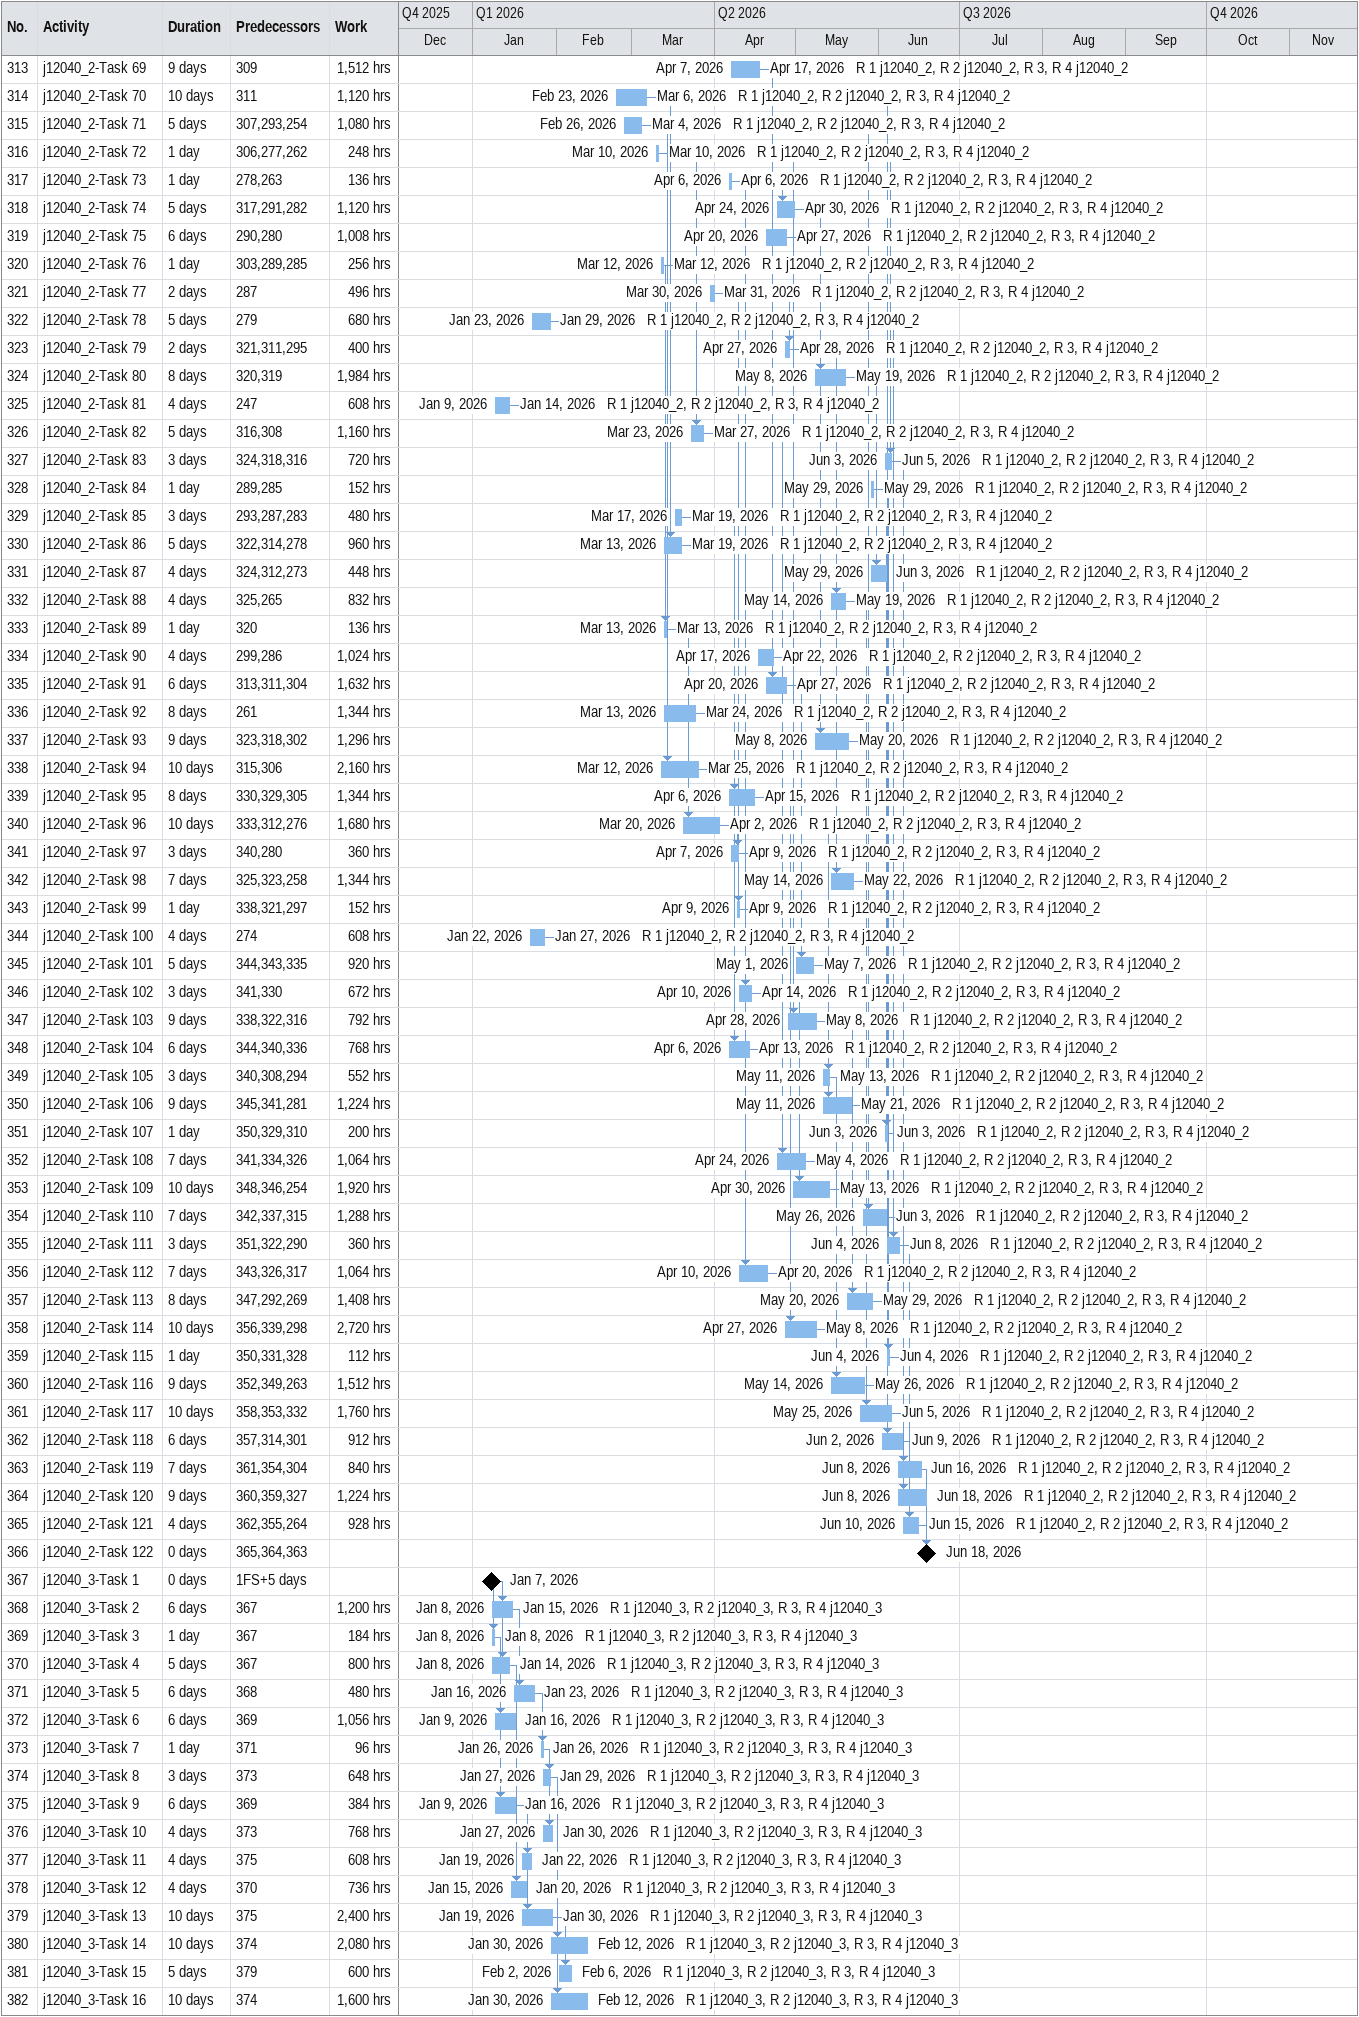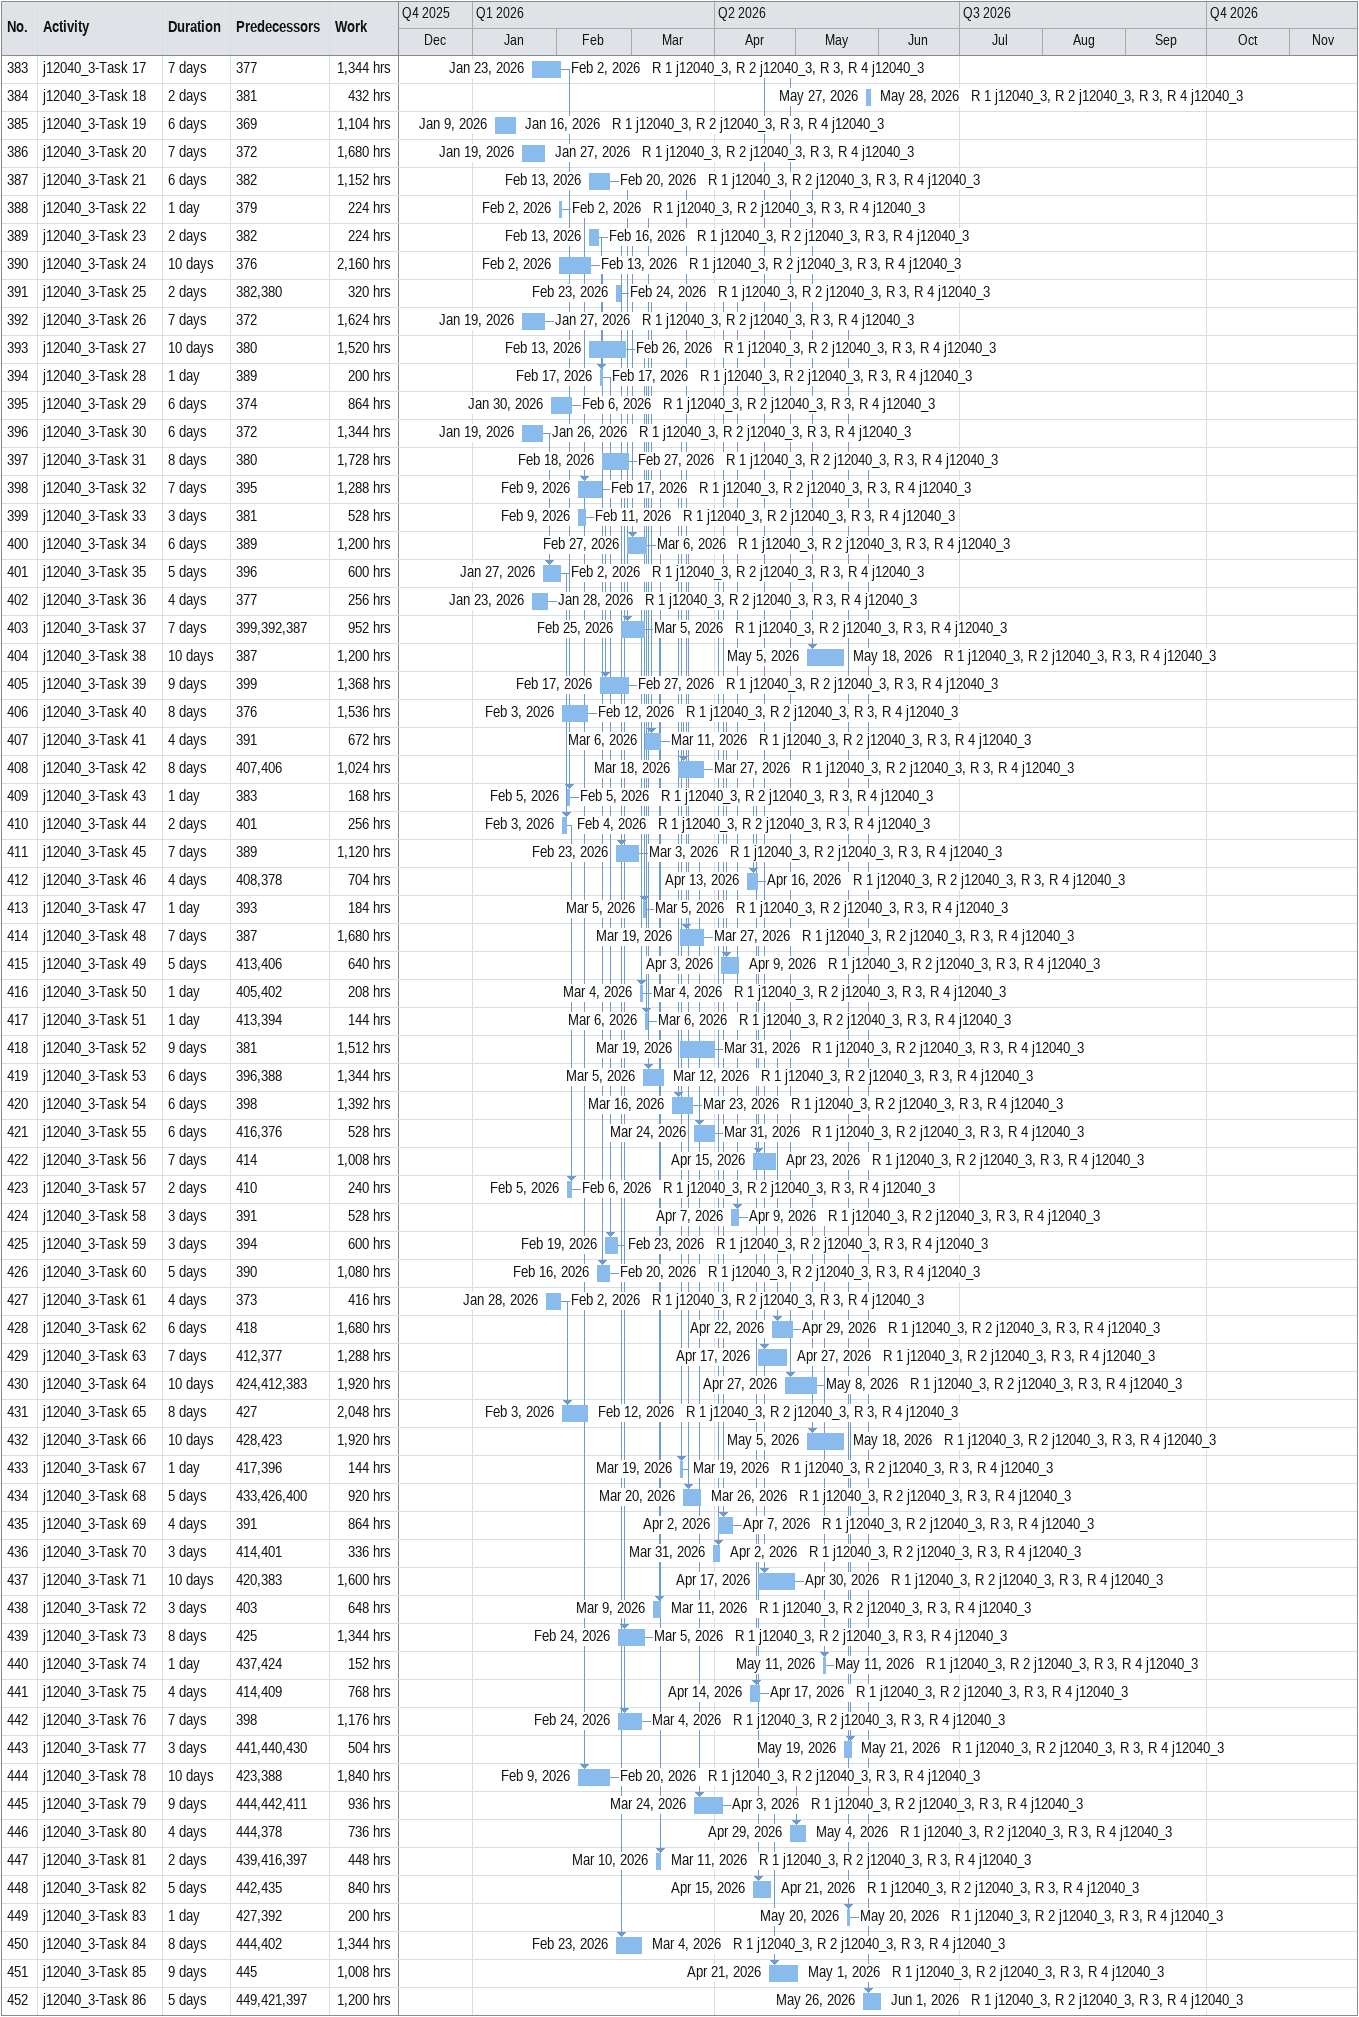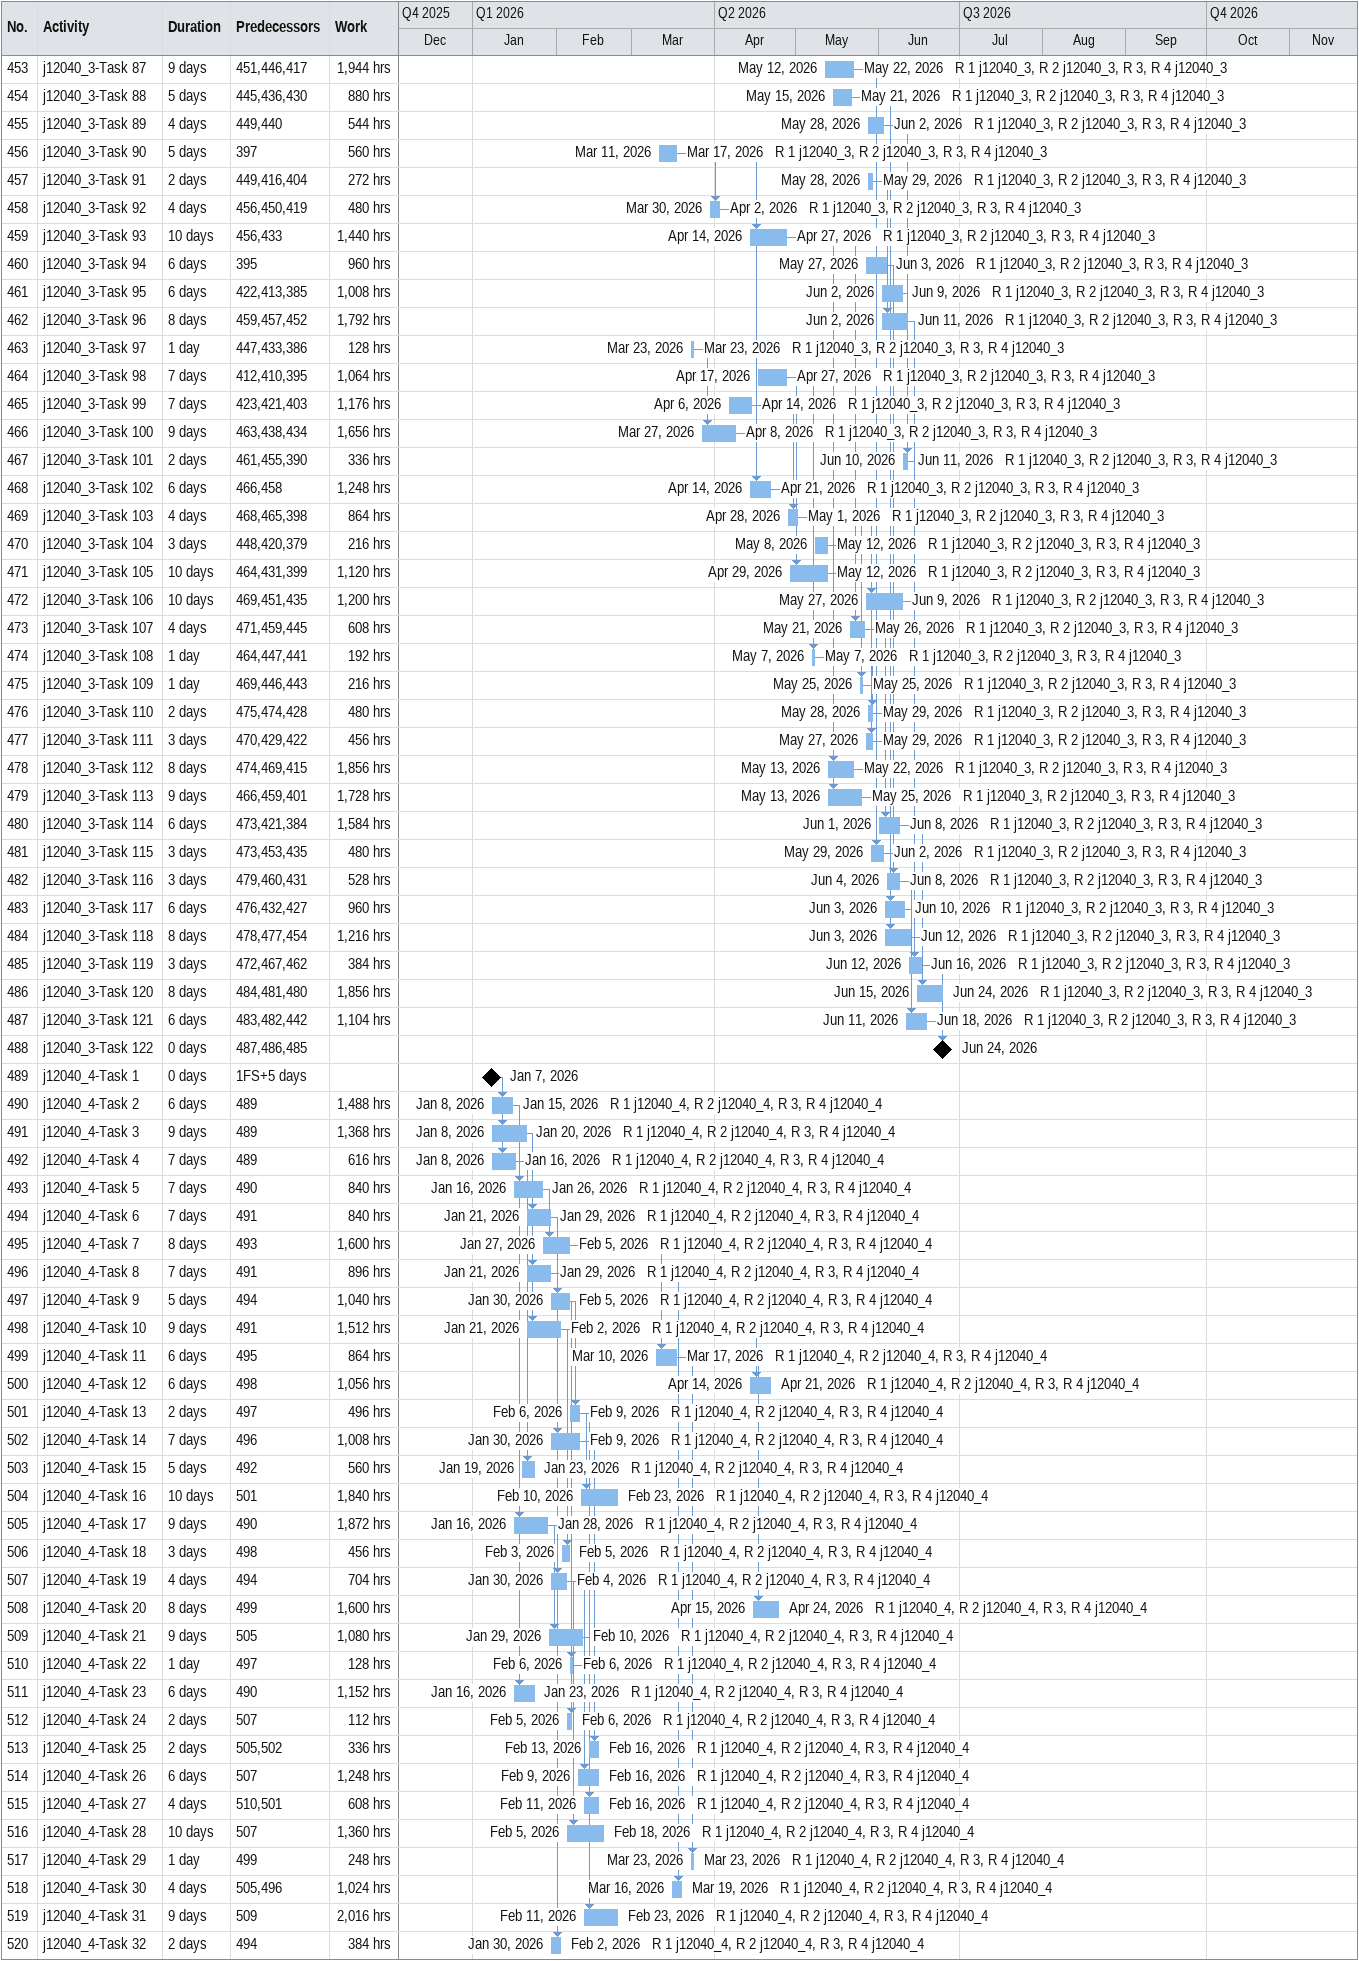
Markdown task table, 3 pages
| ID | Task | Duration | Start | Finish | Predecessors | Resources | Work (h) |
|---|---|---|---|---|---|---|---|
| 313 | j12040_2-Task 69 | 9d | 2026-04-07 | 2026-04-17 | 309 | R 1 j12040_2, R 2 j12040_2, R 3, R 4 j12040_2 | 1512 |
| 314 | j12040_2-Task 70 | 10d | 2026-02-23 | 2026-03-06 | 311 | R 1 j12040_2, R 2 j12040_2, R 3, R 4 j12040_2 | 1120 |
| 315 | j12040_2-Task 71 | 5d | 2026-02-26 | 2026-03-04 | 307, 293, 254 | R 1 j12040_2, R 2 j12040_2, R 3, R 4 j12040_2 | 1080 |
| 316 | j12040_2-Task 72 | 1d | 2026-03-10 | 2026-03-10 | 306, 277, 262 | R 1 j12040_2, R 2 j12040_2, R 3, R 4 j12040_2 | 248 |
| 317 | j12040_2-Task 73 | 1d | 2026-04-06 | 2026-04-06 | 278, 263 | R 1 j12040_2, R 2 j12040_2, R 3, R 4 j12040_2 | 136 |
| 318 | j12040_2-Task 74 | 5d | 2026-04-24 | 2026-04-30 | 317, 291, 282 | R 1 j12040_2, R 2 j12040_2, R 3, R 4 j12040_2 | 1120 |
| 319 | j12040_2-Task 75 | 6d | 2026-04-20 | 2026-04-27 | 290, 280 | R 1 j12040_2, R 2 j12040_2, R 3, R 4 j12040_2 | 1008 |
| 320 | j12040_2-Task 76 | 1d | 2026-03-12 | 2026-03-12 | 303, 289, 285 | R 1 j12040_2, R 2 j12040_2, R 3, R 4 j12040_2 | 256 |
| 321 | j12040_2-Task 77 | 2d | 2026-03-30 | 2026-03-31 | 287 | R 1 j12040_2, R 2 j12040_2, R 3, R 4 j12040_2 | 496 |
| 322 | j12040_2-Task 78 | 5d | 2026-01-23 | 2026-01-29 | 279 | R 1 j12040_2, R 2 j12040_2, R 3, R 4 j12040_2 | 680 |
| 323 | j12040_2-Task 79 | 2d | 2026-04-27 | 2026-04-28 | 321, 311, 295 | R 1 j12040_2, R 2 j12040_2, R 3, R 4 j12040_2 | 400 |
| 324 | j12040_2-Task 80 | 8d | 2026-05-08 | 2026-05-19 | 320, 319 | R 1 j12040_2, R 2 j12040_2, R 3, R 4 j12040_2 | 1984 |
| 325 | j12040_2-Task 81 | 4d | 2026-01-09 | 2026-01-14 | 247 | R 1 j12040_2, R 2 j12040_2, R 3, R 4 j12040_2 | 608 |
| 326 | j12040_2-Task 82 | 5d | 2026-03-23 | 2026-03-27 | 316, 308 | R 1 j12040_2, R 2 j12040_2, R 3, R 4 j12040_2 | 1160 |
| 327 | j12040_2-Task 83 | 3d | 2026-06-03 | 2026-06-05 | 324, 318, 316 | R 1 j12040_2, R 2 j12040_2, R 3, R 4 j12040_2 | 720 |
| 328 | j12040_2-Task 84 | 1d | 2026-05-29 | 2026-05-29 | 289, 285 | R 1 j12040_2, R 2 j12040_2, R 3, R 4 j12040_2 | 152 |
| 329 | j12040_2-Task 85 | 3d | 2026-03-17 | 2026-03-19 | 293, 287, 283 | R 1 j12040_2, R 2 j12040_2, R 3, R 4 j12040_2 | 480 |
| 330 | j12040_2-Task 86 | 5d | 2026-03-13 | 2026-03-19 | 322, 314, 278 | R 1 j12040_2, R 2 j12040_2, R 3, R 4 j12040_2 | 960 |
| 331 | j12040_2-Task 87 | 4d | 2026-05-29 | 2026-06-03 | 324, 312, 273 | R 1 j12040_2, R 2 j12040_2, R 3, R 4 j12040_2 | 448 |
| 332 | j12040_2-Task 88 | 4d | 2026-05-14 | 2026-05-19 | 325, 265 | R 1 j12040_2, R 2 j12040_2, R 3, R 4 j12040_2 | 832 |
| 333 | j12040_2-Task 89 | 1d | 2026-03-13 | 2026-03-13 | 320 | R 1 j12040_2, R 2 j12040_2, R 3, R 4 j12040_2 | 136 |
| 334 | j12040_2-Task 90 | 4d | 2026-04-17 | 2026-04-22 | 299, 286 | R 1 j12040_2, R 2 j12040_2, R 3, R 4 j12040_2 | 1024 |
| 335 | j12040_2-Task 91 | 6d | 2026-04-20 | 2026-04-27 | 313, 311, 304 | R 1 j12040_2, R 2 j12040_2, R 3, R 4 j12040_2 | 1632 |
| 336 | j12040_2-Task 92 | 8d | 2026-03-13 | 2026-03-24 | 261 | R 1 j12040_2, R 2 j12040_2, R 3, R 4 j12040_2 | 1344 |
| 337 | j12040_2-Task 93 | 9d | 2026-05-08 | 2026-05-20 | 323, 318, 302 | R 1 j12040_2, R 2 j12040_2, R 3, R 4 j12040_2 | 1296 |
| 338 | j12040_2-Task 94 | 10d | 2026-03-12 | 2026-03-25 | 315, 306 | R 1 j12040_2, R 2 j12040_2, R 3, R 4 j12040_2 | 2160 |
| 339 | j12040_2-Task 95 | 8d | 2026-04-06 | 2026-04-15 | 330, 329, 305 | R 1 j12040_2, R 2 j12040_2, R 3, R 4 j12040_2 | 1344 |
| 340 | j12040_2-Task 96 | 10d | 2026-03-20 | 2026-04-02 | 333, 312, 276 | R 1 j12040_2, R 2 j12040_2, R 3, R 4 j12040_2 | 1680 |
| 341 | j12040_2-Task 97 | 3d | 2026-04-07 | 2026-04-09 | 340, 280 | R 1 j12040_2, R 2 j12040_2, R 3, R 4 j12040_2 | 360 |
| 342 | j12040_2-Task 98 | 7d | 2026-05-14 | 2026-05-22 | 325, 323, 258 | R 1 j12040_2, R 2 j12040_2, R 3, R 4 j12040_2 | 1344 |
| 343 | j12040_2-Task 99 | 1d | 2026-04-09 | 2026-04-09 | 338, 321, 297 | R 1 j12040_2, R 2 j12040_2, R 3, R 4 j12040_2 | 152 |
| 344 | j12040_2-Task 100 | 4d | 2026-01-22 | 2026-01-27 | 274 | R 1 j12040_2, R 2 j12040_2, R 3, R 4 j12040_2 | 608 |
| 345 | j12040_2-Task 101 | 5d | 2026-05-01 | 2026-05-07 | 344, 343, 335 | R 1 j12040_2, R 2 j12040_2, R 3, R 4 j12040_2 | 920 |
| 346 | j12040_2-Task 102 | 3d | 2026-04-10 | 2026-04-14 | 341, 330 | R 1 j12040_2, R 2 j12040_2, R 3, R 4 j12040_2 | 672 |
| 347 | j12040_2-Task 103 | 9d | 2026-04-28 | 2026-05-08 | 338, 322, 316 | R 1 j12040_2, R 2 j12040_2, R 3, R 4 j12040_2 | 792 |
| 348 | j12040_2-Task 104 | 6d | 2026-04-06 | 2026-04-13 | 344, 340, 336 | R 1 j12040_2, R 2 j12040_2, R 3, R 4 j12040_2 | 768 |
| 349 | j12040_2-Task 105 | 3d | 2026-05-11 | 2026-05-13 | 340, 308, 294 | R 1 j12040_2, R 2 j12040_2, R 3, R 4 j12040_2 | 552 |
| 350 | j12040_2-Task 106 | 9d | 2026-05-11 | 2026-05-21 | 345, 341, 281 | R 1 j12040_2, R 2 j12040_2, R 3, R 4 j12040_2 | 1224 |
| 351 | j12040_2-Task 107 | 1d | 2026-06-03 | 2026-06-03 | 350, 329, 310 | R 1 j12040_2, R 2 j12040_2, R 3, R 4 j12040_2 | 200 |
| 352 | j12040_2-Task 108 | 7d | 2026-04-24 | 2026-05-04 | 341, 334, 326 | R 1 j12040_2, R 2 j12040_2, R 3, R 4 j12040_2 | 1064 |
| 353 | j12040_2-Task 109 | 10d | 2026-04-30 | 2026-05-13 | 348, 346, 254 | R 1 j12040_2, R 2 j12040_2, R 3, R 4 j12040_2 | 1920 |
| 354 | j12040_2-Task 110 | 7d | 2026-05-26 | 2026-06-03 | 342, 337, 315 | R 1 j12040_2, R 2 j12040_2, R 3, R 4 j12040_2 | 1288 |
| 355 | j12040_2-Task 111 | 3d | 2026-06-04 | 2026-06-08 | 351, 322, 290 | R 1 j12040_2, R 2 j12040_2, R 3, R 4 j12040_2 | 360 |
| 356 | j12040_2-Task 112 | 7d | 2026-04-10 | 2026-04-20 | 343, 326, 317 | R 1 j12040_2, R 2 j12040_2, R 3, R 4 j12040_2 | 1064 |
| 357 | j12040_2-Task 113 | 8d | 2026-05-20 | 2026-05-29 | 347, 292, 269 | R 1 j12040_2, R 2 j12040_2, R 3, R 4 j12040_2 | 1408 |
| 358 | j12040_2-Task 114 | 10d | 2026-04-27 | 2026-05-08 | 356, 339, 298 | R 1 j12040_2, R 2 j12040_2, R 3, R 4 j12040_2 | 2720 |
| 359 | j12040_2-Task 115 | 1d | 2026-06-04 | 2026-06-04 | 350, 331, 328 | R 1 j12040_2, R 2 j12040_2, R 3, R 4 j12040_2 | 112 |
| 360 | j12040_2-Task 116 | 9d | 2026-05-14 | 2026-05-26 | 352, 349, 263 | R 1 j12040_2, R 2 j12040_2, R 3, R 4 j12040_2 | 1512 |
| 361 | j12040_2-Task 117 | 10d | 2026-05-25 | 2026-06-05 | 358, 353, 332 | R 1 j12040_2, R 2 j12040_2, R 3, R 4 j12040_2 | 1760 |
| 362 | j12040_2-Task 118 | 6d | 2026-06-02 | 2026-06-09 | 357, 314, 301 | R 1 j12040_2, R 2 j12040_2, R 3, R 4 j12040_2 | 912 |
| 363 | j12040_2-Task 119 | 7d | 2026-06-08 | 2026-06-16 | 361, 354, 304 | R 1 j12040_2, R 2 j12040_2, R 3, R 4 j12040_2 | 840 |
| 364 | j12040_2-Task 120 | 9d | 2026-06-08 | 2026-06-18 | 360, 359, 327 | R 1 j12040_2, R 2 j12040_2, R 3, R 4 j12040_2 | 1224 |
| 365 | j12040_2-Task 121 | 4d | 2026-06-10 | 2026-06-15 | 362, 355, 264 | R 1 j12040_2, R 2 j12040_2, R 3, R 4 j12040_2 | 928 |
| 366 | j12040_2-Task 122 | 0d | 2026-06-18 | 2026-06-18 | 365, 364, 363 |  |  |
| 367 | j12040_3-Task 1 | 0d | 2026-01-07 | 2026-01-07 | 1FS+5d |  |  |
| 368 | j12040_3-Task 2 | 6d | 2026-01-08 | 2026-01-15 | 367 | R 1 j12040_3, R 2 j12040_3, R 3, R 4 j12040_3 | 1200 |
| 369 | j12040_3-Task 3 | 1d | 2026-01-08 | 2026-01-08 | 367 | R 1 j12040_3, R 2 j12040_3, R 3, R 4 j12040_3 | 184 |
| 370 | j12040_3-Task 4 | 5d | 2026-01-08 | 2026-01-14 | 367 | R 1 j12040_3, R 2 j12040_3, R 3, R 4 j12040_3 | 800 |
| 371 | j12040_3-Task 5 | 6d | 2026-01-16 | 2026-01-23 | 368 | R 1 j12040_3, R 2 j12040_3, R 3, R 4 j12040_3 | 480 |
| 372 | j12040_3-Task 6 | 6d | 2026-01-09 | 2026-01-16 | 369 | R 1 j12040_3, R 2 j12040_3, R 3, R 4 j12040_3 | 1056 |
| 373 | j12040_3-Task 7 | 1d | 2026-01-26 | 2026-01-26 | 371 | R 1 j12040_3, R 2 j12040_3, R 3, R 4 j12040_3 | 96 |
| 374 | j12040_3-Task 8 | 3d | 2026-01-27 | 2026-01-29 | 373 | R 1 j12040_3, R 2 j12040_3, R 3, R 4 j12040_3 | 648 |
| 375 | j12040_3-Task 9 | 6d | 2026-01-09 | 2026-01-16 | 369 | R 1 j12040_3, R 2 j12040_3, R 3, R 4 j12040_3 | 384 |
| 376 | j12040_3-Task 10 | 4d | 2026-01-27 | 2026-01-30 | 373 | R 1 j12040_3, R 2 j12040_3, R 3, R 4 j12040_3 | 768 |
| 377 | j12040_3-Task 11 | 4d | 2026-01-19 | 2026-01-22 | 375 | R 1 j12040_3, R 2 j12040_3, R 3, R 4 j12040_3 | 608 |
| 378 | j12040_3-Task 12 | 4d | 2026-01-15 | 2026-01-20 | 370 | R 1 j12040_3, R 2 j12040_3, R 3, R 4 j12040_3 | 736 |
| 379 | j12040_3-Task 13 | 10d | 2026-01-19 | 2026-01-30 | 375 | R 1 j12040_3, R 2 j12040_3, R 3, R 4 j12040_3 | 2400 |
| 380 | j12040_3-Task 14 | 10d | 2026-01-30 | 2026-02-12 | 374 | R 1 j12040_3, R 2 j12040_3, R 3, R 4 j12040_3 | 2080 |
| 381 | j12040_3-Task 15 | 5d | 2026-02-02 | 2026-02-06 | 379 | R 1 j12040_3, R 2 j12040_3, R 3, R 4 j12040_3 | 600 |
| 382 | j12040_3-Task 16 | 10d | 2026-01-30 | 2026-02-12 | 374 | R 1 j12040_3, R 2 j12040_3, R 3, R 4 j12040_3 | 1600 |
| 383 | j12040_3-Task 17 | 7d | 2026-01-23 | 2026-02-02 | 377 | R 1 j12040_3, R 2 j12040_3, R 3, R 4 j12040_3 | 1344 |
| 384 | j12040_3-Task 18 | 2d | 2026-05-27 | 2026-05-28 | 381 | R 1 j12040_3, R 2 j12040_3, R 3, R 4 j12040_3 | 432 |
| 385 | j12040_3-Task 19 | 6d | 2026-01-09 | 2026-01-16 | 369 | R 1 j12040_3, R 2 j12040_3, R 3, R 4 j12040_3 | 1104 |
| 386 | j12040_3-Task 20 | 7d | 2026-01-19 | 2026-01-27 | 372 | R 1 j12040_3, R 2 j12040_3, R 3, R 4 j12040_3 | 1680 |
| 387 | j12040_3-Task 21 | 6d | 2026-02-13 | 2026-02-20 | 382 | R 1 j12040_3, R 2 j12040_3, R 3, R 4 j12040_3 | 1152 |
| 388 | j12040_3-Task 22 | 1d | 2026-02-02 | 2026-02-02 | 379 | R 1 j12040_3, R 2 j12040_3, R 3, R 4 j12040_3 | 224 |
| 389 | j12040_3-Task 23 | 2d | 2026-02-13 | 2026-02-16 | 382 | R 1 j12040_3, R 2 j12040_3, R 3, R 4 j12040_3 | 224 |
| 390 | j12040_3-Task 24 | 10d | 2026-02-02 | 2026-02-13 | 376 | R 1 j12040_3, R 2 j12040_3, R 3, R 4 j12040_3 | 2160 |
| 391 | j12040_3-Task 25 | 2d | 2026-02-23 | 2026-02-24 | 382, 380 | R 1 j12040_3, R 2 j12040_3, R 3, R 4 j12040_3 | 320 |
| 392 | j12040_3-Task 26 | 7d | 2026-01-19 | 2026-01-27 | 372 | R 1 j12040_3, R 2 j12040_3, R 3, R 4 j12040_3 | 1624 |
| 393 | j12040_3-Task 27 | 10d | 2026-02-13 | 2026-02-26 | 380 | R 1 j12040_3, R 2 j12040_3, R 3, R 4 j12040_3 | 1520 |
| 394 | j12040_3-Task 28 | 1d | 2026-02-17 | 2026-02-17 | 389 | R 1 j12040_3, R 2 j12040_3, R 3, R 4 j12040_3 | 200 |
| 395 | j12040_3-Task 29 | 6d | 2026-01-30 | 2026-02-06 | 374 | R 1 j12040_3, R 2 j12040_3, R 3, R 4 j12040_3 | 864 |
| 396 | j12040_3-Task 30 | 6d | 2026-01-19 | 2026-01-26 | 372 | R 1 j12040_3, R 2 j12040_3, R 3, R 4 j12040_3 | 1344 |
| 397 | j12040_3-Task 31 | 8d | 2026-02-18 | 2026-02-27 | 380 | R 1 j12040_3, R 2 j12040_3, R 3, R 4 j12040_3 | 1728 |
| 398 | j12040_3-Task 32 | 7d | 2026-02-09 | 2026-02-17 | 395 | R 1 j12040_3, R 2 j12040_3, R 3, R 4 j12040_3 | 1288 |
| 399 | j12040_3-Task 33 | 3d | 2026-02-09 | 2026-02-11 | 381 | R 1 j12040_3, R 2 j12040_3, R 3, R 4 j12040_3 | 528 |
| 400 | j12040_3-Task 34 | 6d | 2026-02-27 | 2026-03-06 | 389 | R 1 j12040_3, R 2 j12040_3, R 3, R 4 j12040_3 | 1200 |
| 401 | j12040_3-Task 35 | 5d | 2026-01-27 | 2026-02-02 | 396 | R 1 j12040_3, R 2 j12040_3, R 3, R 4 j12040_3 | 600 |
| 402 | j12040_3-Task 36 | 4d | 2026-01-23 | 2026-01-28 | 377 | R 1 j12040_3, R 2 j12040_3, R 3, R 4 j12040_3 | 256 |
| 403 | j12040_3-Task 37 | 7d | 2026-02-25 | 2026-03-05 | 399, 392, 387 | R 1 j12040_3, R 2 j12040_3, R 3, R 4 j12040_3 | 952 |
| 404 | j12040_3-Task 38 | 10d | 2026-05-05 | 2026-05-18 | 387 | R 1 j12040_3, R 2 j12040_3, R 3, R 4 j12040_3 | 1200 |
| 405 | j12040_3-Task 39 | 9d | 2026-02-17 | 2026-02-27 | 399 | R 1 j12040_3, R 2 j12040_3, R 3, R 4 j12040_3 | 1368 |
| 406 | j12040_3-Task 40 | 8d | 2026-02-03 | 2026-02-12 | 376 | R 1 j12040_3, R 2 j12040_3, R 3, R 4 j12040_3 | 1536 |
| 407 | j12040_3-Task 41 | 4d | 2026-03-06 | 2026-03-11 | 391 | R 1 j12040_3, R 2 j12040_3, R 3, R 4 j12040_3 | 672 |
| 408 | j12040_3-Task 42 | 8d | 2026-03-18 | 2026-03-27 | 407, 406 | R 1 j12040_3, R 2 j12040_3, R 3, R 4 j12040_3 | 1024 |
| 409 | j12040_3-Task 43 | 1d | 2026-02-05 | 2026-02-05 | 383 | R 1 j12040_3, R 2 j12040_3, R 3, R 4 j12040_3 | 168 |
| 410 | j12040_3-Task 44 | 2d | 2026-02-03 | 2026-02-04 | 401 | R 1 j12040_3, R 2 j12040_3, R 3, R 4 j12040_3 | 256 |
| 411 | j12040_3-Task 45 | 7d | 2026-02-23 | 2026-03-03 | 389 | R 1 j12040_3, R 2 j12040_3, R 3, R 4 j12040_3 | 1120 |
| 412 | j12040_3-Task 46 | 4d | 2026-04-13 | 2026-04-16 | 408, 378 | R 1 j12040_3, R 2 j12040_3, R 3, R 4 j12040_3 | 704 |
| 413 | j12040_3-Task 47 | 1d | 2026-03-05 | 2026-03-05 | 393 | R 1 j12040_3, R 2 j12040_3, R 3, R 4 j12040_3 | 184 |
| 414 | j12040_3-Task 48 | 7d | 2026-03-19 | 2026-03-27 | 387 | R 1 j12040_3, R 2 j12040_3, R 3, R 4 j12040_3 | 1680 |
| 415 | j12040_3-Task 49 | 5d | 2026-04-03 | 2026-04-09 | 413, 406 | R 1 j12040_3, R 2 j12040_3, R 3, R 4 j12040_3 | 640 |
| 416 | j12040_3-Task 50 | 1d | 2026-03-04 | 2026-03-04 | 405, 402 | R 1 j12040_3, R 2 j12040_3, R 3, R 4 j12040_3 | 208 |
| 417 | j12040_3-Task 51 | 1d | 2026-03-06 | 2026-03-06 | 413, 394 | R 1 j12040_3, R 2 j12040_3, R 3, R 4 j12040_3 | 144 |
| 418 | j12040_3-Task 52 | 9d | 2026-03-19 | 2026-03-31 | 381 | R 1 j12040_3, R 2 j12040_3, R 3, R 4 j12040_3 | 1512 |
| 419 | j12040_3-Task 53 | 6d | 2026-03-05 | 2026-03-12 | 396, 388 | R 1 j12040_3, R 2 j12040_3, R 3, R 4 j12040_3 | 1344 |
| 420 | j12040_3-Task 54 | 6d | 2026-03-16 | 2026-03-23 | 398 | R 1 j12040_3, R 2 j12040_3, R 3, R 4 j12040_3 | 1392 |
| 421 | j12040_3-Task 55 | 6d | 2026-03-24 | 2026-03-31 | 416, 376 | R 1 j12040_3, R 2 j12040_3, R 3, R 4 j12040_3 | 528 |
| 422 | j12040_3-Task 56 | 7d | 2026-04-15 | 2026-04-23 | 414 | R 1 j12040_3, R 2 j12040_3, R 3, R 4 j12040_3 | 1008 |
| 423 | j12040_3-Task 57 | 2d | 2026-02-05 | 2026-02-06 | 410 | R 1 j12040_3, R 2 j12040_3, R 3, R 4 j12040_3 | 240 |
| 424 | j12040_3-Task 58 | 3d | 2026-04-07 | 2026-04-09 | 391 | R 1 j12040_3, R 2 j12040_3, R 3, R 4 j12040_3 | 528 |
| 425 | j12040_3-Task 59 | 3d | 2026-02-19 | 2026-02-23 | 394 | R 1 j12040_3, R 2 j12040_3, R 3, R 4 j12040_3 | 600 |
| 426 | j12040_3-Task 60 | 5d | 2026-02-16 | 2026-02-20 | 390 | R 1 j12040_3, R 2 j12040_3, R 3, R 4 j12040_3 | 1080 |
| 427 | j12040_3-Task 61 | 4d | 2026-01-28 | 2026-02-02 | 373 | R 1 j12040_3, R 2 j12040_3, R 3, R 4 j12040_3 | 416 |
| 428 | j12040_3-Task 62 | 6d | 2026-04-22 | 2026-04-29 | 418 | R 1 j12040_3, R 2 j12040_3, R 3, R 4 j12040_3 | 1680 |
| 429 | j12040_3-Task 63 | 7d | 2026-04-17 | 2026-04-27 | 412, 377 | R 1 j12040_3, R 2 j12040_3, R 3, R 4 j12040_3 | 1288 |
| 430 | j12040_3-Task 64 | 10d | 2026-04-27 | 2026-05-08 | 424, 412, 383 | R 1 j12040_3, R 2 j12040_3, R 3, R 4 j12040_3 | 1920 |
| 431 | j12040_3-Task 65 | 8d | 2026-02-03 | 2026-02-12 | 427 | R 1 j12040_3, R 2 j12040_3, R 3, R 4 j12040_3 | 2048 |
| 432 | j12040_3-Task 66 | 10d | 2026-05-05 | 2026-05-18 | 428, 423 | R 1 j12040_3, R 2 j12040_3, R 3, R 4 j12040_3 | 1920 |
| 433 | j12040_3-Task 67 | 1d | 2026-03-19 | 2026-03-19 | 417, 396 | R 1 j12040_3, R 2 j12040_3, R 3, R 4 j12040_3 | 144 |
| 434 | j12040_3-Task 68 | 5d | 2026-03-20 | 2026-03-26 | 433, 426, 400 | R 1 j12040_3, R 2 j12040_3, R 3, R 4 j12040_3 | 920 |
| 435 | j12040_3-Task 69 | 4d | 2026-04-02 | 2026-04-07 | 391 | R 1 j12040_3, R 2 j12040_3, R 3, R 4 j12040_3 | 864 |
| 436 | j12040_3-Task 70 | 3d | 2026-03-31 | 2026-04-02 | 414, 401 | R 1 j12040_3, R 2 j12040_3, R 3, R 4 j12040_3 | 336 |
| 437 | j12040_3-Task 71 | 10d | 2026-04-17 | 2026-04-30 | 420, 383 | R 1 j12040_3, R 2 j12040_3, R 3, R 4 j12040_3 | 1600 |
| 438 | j12040_3-Task 72 | 3d | 2026-03-09 | 2026-03-11 | 403 | R 1 j12040_3, R 2 j12040_3, R 3, R 4 j12040_3 | 648 |
| 439 | j12040_3-Task 73 | 8d | 2026-02-24 | 2026-03-05 | 425 | R 1 j12040_3, R 2 j12040_3, R 3, R 4 j12040_3 | 1344 |
| 440 | j12040_3-Task 74 | 1d | 2026-05-11 | 2026-05-11 | 437, 424 | R 1 j12040_3, R 2 j12040_3, R 3, R 4 j12040_3 | 152 |
| 441 | j12040_3-Task 75 | 4d | 2026-04-14 | 2026-04-17 | 414, 409 | R 1 j12040_3, R 2 j12040_3, R 3, R 4 j12040_3 | 768 |
| 442 | j12040_3-Task 76 | 7d | 2026-02-24 | 2026-03-04 | 398 | R 1 j12040_3, R 2 j12040_3, R 3, R 4 j12040_3 | 1176 |
| 443 | j12040_3-Task 77 | 3d | 2026-05-19 | 2026-05-21 | 441, 440, 430 | R 1 j12040_3, R 2 j12040_3, R 3, R 4 j12040_3 | 504 |
| 444 | j12040_3-Task 78 | 10d | 2026-02-09 | 2026-02-20 | 423, 388 | R 1 j12040_3, R 2 j12040_3, R 3, R 4 j12040_3 | 1840 |
| 445 | j12040_3-Task 79 | 9d | 2026-03-24 | 2026-04-03 | 444, 442, 411 | R 1 j12040_3, R 2 j12040_3, R 3, R 4 j12040_3 | 936 |
| 446 | j12040_3-Task 80 | 4d | 2026-04-29 | 2026-05-04 | 444, 378 | R 1 j12040_3, R 2 j12040_3, R 3, R 4 j12040_3 | 736 |
| 447 | j12040_3-Task 81 | 2d | 2026-03-10 | 2026-03-11 | 439, 416, 397 | R 1 j12040_3, R 2 j12040_3, R 3, R 4 j12040_3 | 448 |
| 448 | j12040_3-Task 82 | 5d | 2026-04-15 | 2026-04-21 | 442, 435 | R 1 j12040_3, R 2 j12040_3, R 3, R 4 j12040_3 | 840 |
| 449 | j12040_3-Task 83 | 1d | 2026-05-20 | 2026-05-20 | 427, 392 | R 1 j12040_3, R 2 j12040_3, R 3, R 4 j12040_3 | 200 |
| 450 | j12040_3-Task 84 | 8d | 2026-02-23 | 2026-03-04 | 444, 402 | R 1 j12040_3, R 2 j12040_3, R 3, R 4 j12040_3 | 1344 |
| 451 | j12040_3-Task 85 | 9d | 2026-04-21 | 2026-05-01 | 445 | R 1 j12040_3, R 2 j12040_3, R 3, R 4 j12040_3 | 1008 |
| 452 | j12040_3-Task 86 | 5d | 2026-05-26 | 2026-06-01 | 449, 421, 397 | R 1 j12040_3, R 2 j12040_3, R 3, R 4 j12040_3 | 1200 |
| 453 | j12040_3-Task 87 | 9d | 2026-05-12 | 2026-05-22 | 451, 446, 417 | R 1 j12040_3, R 2 j12040_3, R 3, R 4 j12040_3 | 1944 |
| 454 | j12040_3-Task 88 | 5d | 2026-05-15 | 2026-05-21 | 445, 436, 430 | R 1 j12040_3, R 2 j12040_3, R 3, R 4 j12040_3 | 880 |
| 455 | j12040_3-Task 89 | 4d | 2026-05-28 | 2026-06-02 | 449, 440 | R 1 j12040_3, R 2 j12040_3, R 3, R 4 j12040_3 | 544 |
| 456 | j12040_3-Task 90 | 5d | 2026-03-11 | 2026-03-17 | 397 | R 1 j12040_3, R 2 j12040_3, R 3, R 4 j12040_3 | 560 |
| 457 | j12040_3-Task 91 | 2d | 2026-05-28 | 2026-05-29 | 449, 416, 404 | R 1 j12040_3, R 2 j12040_3, R 3, R 4 j12040_3 | 272 |
| 458 | j12040_3-Task 92 | 4d | 2026-03-30 | 2026-04-02 | 456, 450, 419 | R 1 j12040_3, R 2 j12040_3, R 3, R 4 j12040_3 | 480 |
| 459 | j12040_3-Task 93 | 10d | 2026-04-14 | 2026-04-27 | 456, 433 | R 1 j12040_3, R 2 j12040_3, R 3, R 4 j12040_3 | 1440 |
| 460 | j12040_3-Task 94 | 6d | 2026-05-27 | 2026-06-03 | 395 | R 1 j12040_3, R 2 j12040_3, R 3, R 4 j12040_3 | 960 |
| 461 | j12040_3-Task 95 | 6d | 2026-06-02 | 2026-06-09 | 422, 413, 385 | R 1 j12040_3, R 2 j12040_3, R 3, R 4 j12040_3 | 1008 |
| 462 | j12040_3-Task 96 | 8d | 2026-06-02 | 2026-06-11 | 459, 457, 452 | R 1 j12040_3, R 2 j12040_3, R 3, R 4 j12040_3 | 1792 |
| 463 | j12040_3-Task 97 | 1d | 2026-03-23 | 2026-03-23 | 447, 433, 386 | R 1 j12040_3, R 2 j12040_3, R 3, R 4 j12040_3 | 128 |
| 464 | j12040_3-Task 98 | 7d | 2026-04-17 | 2026-04-27 | 412, 410, 395 | R 1 j12040_3, R 2 j12040_3, R 3, R 4 j12040_3 | 1064 |
| 465 | j12040_3-Task 99 | 7d | 2026-04-06 | 2026-04-14 | 423, 421, 403 | R 1 j12040_3, R 2 j12040_3, R 3, R 4 j12040_3 | 1176 |
| 466 | j12040_3-Task 100 | 9d | 2026-03-27 | 2026-04-08 | 463, 438, 434 | R 1 j12040_3, R 2 j12040_3, R 3, R 4 j12040_3 | 1656 |
| 467 | j12040_3-Task 101 | 2d | 2026-06-10 | 2026-06-11 | 461, 455, 390 | R 1 j12040_3, R 2 j12040_3, R 3, R 4 j12040_3 | 336 |
| 468 | j12040_3-Task 102 | 6d | 2026-04-14 | 2026-04-21 | 466, 458 | R 1 j12040_3, R 2 j12040_3, R 3, R 4 j12040_3 | 1248 |
| 469 | j12040_3-Task 103 | 4d | 2026-04-28 | 2026-05-01 | 468, 465, 398 | R 1 j12040_3, R 2 j12040_3, R 3, R 4 j12040_3 | 864 |
| 470 | j12040_3-Task 104 | 3d | 2026-05-08 | 2026-05-12 | 448, 420, 379 | R 1 j12040_3, R 2 j12040_3, R 3, R 4 j12040_3 | 216 |
| 471 | j12040_3-Task 105 | 10d | 2026-04-29 | 2026-05-12 | 464, 431, 399 | R 1 j12040_3, R 2 j12040_3, R 3, R 4 j12040_3 | 1120 |
| 472 | j12040_3-Task 106 | 10d | 2026-05-27 | 2026-06-09 | 469, 451, 435 | R 1 j12040_3, R 2 j12040_3, R 3, R 4 j12040_3 | 1200 |
| 473 | j12040_3-Task 107 | 4d | 2026-05-21 | 2026-05-26 | 471, 459, 445 | R 1 j12040_3, R 2 j12040_3, R 3, R 4 j12040_3 | 608 |
| 474 | j12040_3-Task 108 | 1d | 2026-05-07 | 2026-05-07 | 464, 447, 441 | R 1 j12040_3, R 2 j12040_3, R 3, R 4 j12040_3 | 192 |
| 475 | j12040_3-Task 109 | 1d | 2026-05-25 | 2026-05-25 | 469, 446, 443 | R 1 j12040_3, R 2 j12040_3, R 3, R 4 j12040_3 | 216 |
| 476 | j12040_3-Task 110 | 2d | 2026-05-28 | 2026-05-29 | 475, 474, 428 | R 1 j12040_3, R 2 j12040_3, R 3, R 4 j12040_3 | 480 |
| 477 | j12040_3-Task 111 | 3d | 2026-05-27 | 2026-05-29 | 470, 429, 422 | R 1 j12040_3, R 2 j12040_3, R 3, R 4 j12040_3 | 456 |
| 478 | j12040_3-Task 112 | 8d | 2026-05-13 | 2026-05-22 | 474, 469, 415 | R 1 j12040_3, R 2 j12040_3, R 3, R 4 j12040_3 | 1856 |
| 479 | j12040_3-Task 113 | 9d | 2026-05-13 | 2026-05-25 | 466, 459, 401 | R 1 j12040_3, R 2 j12040_3, R 3, R 4 j12040_3 | 1728 |
| 480 | j12040_3-Task 114 | 6d | 2026-06-01 | 2026-06-08 | 473, 421, 384 | R 1 j12040_3, R 2 j12040_3, R 3, R 4 j12040_3 | 1584 |
| 481 | j12040_3-Task 115 | 3d | 2026-05-29 | 2026-06-02 | 473, 453, 435 | R 1 j12040_3, R 2 j12040_3, R 3, R 4 j12040_3 | 480 |
| 482 | j12040_3-Task 116 | 3d | 2026-06-04 | 2026-06-08 | 479, 460, 431 | R 1 j12040_3, R 2 j12040_3, R 3, R 4 j12040_3 | 528 |
| 483 | j12040_3-Task 117 | 6d | 2026-06-03 | 2026-06-10 | 476, 432, 427 | R 1 j12040_3, R 2 j12040_3, R 3, R 4 j12040_3 | 960 |
| 484 | j12040_3-Task 118 | 8d | 2026-06-03 | 2026-06-12 | 478, 477, 454 | R 1 j12040_3, R 2 j12040_3, R 3, R 4 j12040_3 | 1216 |
| 485 | j12040_3-Task 119 | 3d | 2026-06-12 | 2026-06-16 | 472, 467, 462 | R 1 j12040_3, R 2 j12040_3, R 3, R 4 j12040_3 | 384 |
| 486 | j12040_3-Task 120 | 8d | 2026-06-15 | 2026-06-24 | 484, 481, 480 | R 1 j12040_3, R 2 j12040_3, R 3, R 4 j12040_3 | 1856 |
| 487 | j12040_3-Task 121 | 6d | 2026-06-11 | 2026-06-18 | 483, 482, 442 | R 1 j12040_3, R 2 j12040_3, R 3, R 4 j12040_3 | 1104 |
| 488 | j12040_3-Task 122 | 0d | 2026-06-24 | 2026-06-24 | 487, 486, 485 |  |  |
| 489 | j12040_4-Task 1 | 0d | 2026-01-07 | 2026-01-07 | 1FS+5d |  |  |
| 490 | j12040_4-Task 2 | 6d | 2026-01-08 | 2026-01-15 | 489 | R 1 j12040_4, R 2 j12040_4, R 3, R 4 j12040_4 | 1488 |
| 491 | j12040_4-Task 3 | 9d | 2026-01-08 | 2026-01-20 | 489 | R 1 j12040_4, R 2 j12040_4, R 3, R 4 j12040_4 | 1368 |
| 492 | j12040_4-Task 4 | 7d | 2026-01-08 | 2026-01-16 | 489 | R 1 j12040_4, R 2 j12040_4, R 3, R 4 j12040_4 | 616 |
| 493 | j12040_4-Task 5 | 7d | 2026-01-16 | 2026-01-26 | 490 | R 1 j12040_4, R 2 j12040_4, R 3, R 4 j12040_4 | 840 |
| 494 | j12040_4-Task 6 | 7d | 2026-01-21 | 2026-01-29 | 491 | R 1 j12040_4, R 2 j12040_4, R 3, R 4 j12040_4 | 840 |
| 495 | j12040_4-Task 7 | 8d | 2026-01-27 | 2026-02-05 | 493 | R 1 j12040_4, R 2 j12040_4, R 3, R 4 j12040_4 | 1600 |
| 496 | j12040_4-Task 8 | 7d | 2026-01-21 | 2026-01-29 | 491 | R 1 j12040_4, R 2 j12040_4, R 3, R 4 j12040_4 | 896 |
| 497 | j12040_4-Task 9 | 5d | 2026-01-30 | 2026-02-05 | 494 | R 1 j12040_4, R 2 j12040_4, R 3, R 4 j12040_4 | 1040 |
| 498 | j12040_4-Task 10 | 9d | 2026-01-21 | 2026-02-02 | 491 | R 1 j12040_4, R 2 j12040_4, R 3, R 4 j12040_4 | 1512 |
| 499 | j12040_4-Task 11 | 6d | 2026-03-10 | 2026-03-17 | 495 | R 1 j12040_4, R 2 j12040_4, R 3, R 4 j12040_4 | 864 |
| 500 | j12040_4-Task 12 | 6d | 2026-04-14 | 2026-04-21 | 498 | R 1 j12040_4, R 2 j12040_4, R 3, R 4 j12040_4 | 1056 |
| 501 | j12040_4-Task 13 | 2d | 2026-02-06 | 2026-02-09 | 497 | R 1 j12040_4, R 2 j12040_4, R 3, R 4 j12040_4 | 496 |
| 502 | j12040_4-Task 14 | 7d | 2026-01-30 | 2026-02-09 | 496 | R 1 j12040_4, R 2 j12040_4, R 3, R 4 j12040_4 | 1008 |
| 503 | j12040_4-Task 15 | 5d | 2026-01-19 | 2026-01-23 | 492 | R 1 j12040_4, R 2 j12040_4, R 3, R 4 j12040_4 | 560 |
| 504 | j12040_4-Task 16 | 10d | 2026-02-10 | 2026-02-23 | 501 | R 1 j12040_4, R 2 j12040_4, R 3, R 4 j12040_4 | 1840 |
| 505 | j12040_4-Task 17 | 9d | 2026-01-16 | 2026-01-28 | 490 | R 1 j12040_4, R 2 j12040_4, R 3, R 4 j12040_4 | 1872 |
| 506 | j12040_4-Task 18 | 3d | 2026-02-03 | 2026-02-05 | 498 | R 1 j12040_4, R 2 j12040_4, R 3, R 4 j12040_4 | 456 |
| 507 | j12040_4-Task 19 | 4d | 2026-01-30 | 2026-02-04 | 494 | R 1 j12040_4, R 2 j12040_4, R 3, R 4 j12040_4 | 704 |
| 508 | j12040_4-Task 20 | 8d | 2026-04-15 | 2026-04-24 | 499 | R 1 j12040_4, R 2 j12040_4, R 3, R 4 j12040_4 | 1600 |
| 509 | j12040_4-Task 21 | 9d | 2026-01-29 | 2026-02-10 | 505 | R 1 j12040_4, R 2 j12040_4, R 3, R 4 j12040_4 | 1080 |
| 510 | j12040_4-Task 22 | 1d | 2026-02-06 | 2026-02-06 | 497 | R 1 j12040_4, R 2 j12040_4, R 3, R 4 j12040_4 | 128 |
| 511 | j12040_4-Task 23 | 6d | 2026-01-16 | 2026-01-23 | 490 | R 1 j12040_4, R 2 j12040_4, R 3, R 4 j12040_4 | 1152 |
| 512 | j12040_4-Task 24 | 2d | 2026-02-05 | 2026-02-06 | 507 | R 1 j12040_4, R 2 j12040_4, R 3, R 4 j12040_4 | 112 |
| 513 | j12040_4-Task 25 | 2d | 2026-02-13 | 2026-02-16 | 505, 502 | R 1 j12040_4, R 2 j12040_4, R 3, R 4 j12040_4 | 336 |
| 514 | j12040_4-Task 26 | 6d | 2026-02-09 | 2026-02-16 | 507 | R 1 j12040_4, R 2 j12040_4, R 3, R 4 j12040_4 | 1248 |
| 515 | j12040_4-Task 27 | 4d | 2026-02-11 | 2026-02-16 | 510, 501 | R 1 j12040_4, R 2 j12040_4, R 3, R 4 j12040_4 | 608 |
| 516 | j12040_4-Task 28 | 10d | 2026-02-05 | 2026-02-18 | 507 | R 1 j12040_4, R 2 j12040_4, R 3, R 4 j12040_4 | 1360 |
| 517 | j12040_4-Task 29 | 1d | 2026-03-23 | 2026-03-23 | 499 | R 1 j12040_4, R 2 j12040_4, R 3, R 4 j12040_4 | 248 |
| 518 | j12040_4-Task 30 | 4d | 2026-03-16 | 2026-03-19 | 505, 496 | R 1 j12040_4, R 2 j12040_4, R 3, R 4 j12040_4 | 1024 |
| 519 | j12040_4-Task 31 | 9d | 2026-02-11 | 2026-02-23 | 509 | R 1 j12040_4, R 2 j12040_4, R 3, R 4 j12040_4 | 2016 |
| 520 | j12040_4-Task 32 | 2d | 2026-01-30 | 2026-02-02 | 494 | R 1 j12040_4, R 2 j12040_4, R 3, R 4 j12040_4 | 384 |
